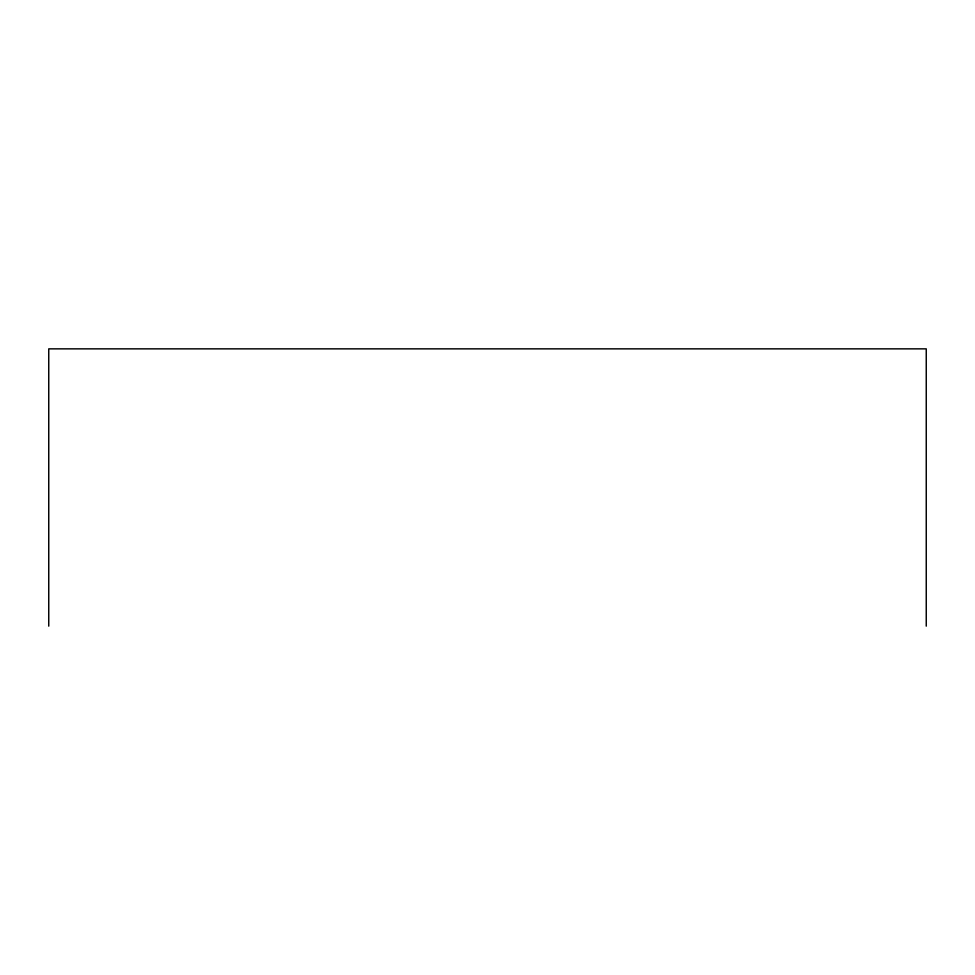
<?xml version="1.0" encoding="UTF-8"?>
<svg xmlns="http://www.w3.org/2000/svg" width="975" height="975" viewBox="0 0 975 975"><rect width="100%" height="100%" fill="white"/><g stroke="black" fill="none" stroke-linecap="round" stroke-linejoin="round"><path stroke-width="1.46" d="M926.25 626.145L926.25 348.855L48.75 348.855L48.75 626.145"/></g></svg>
